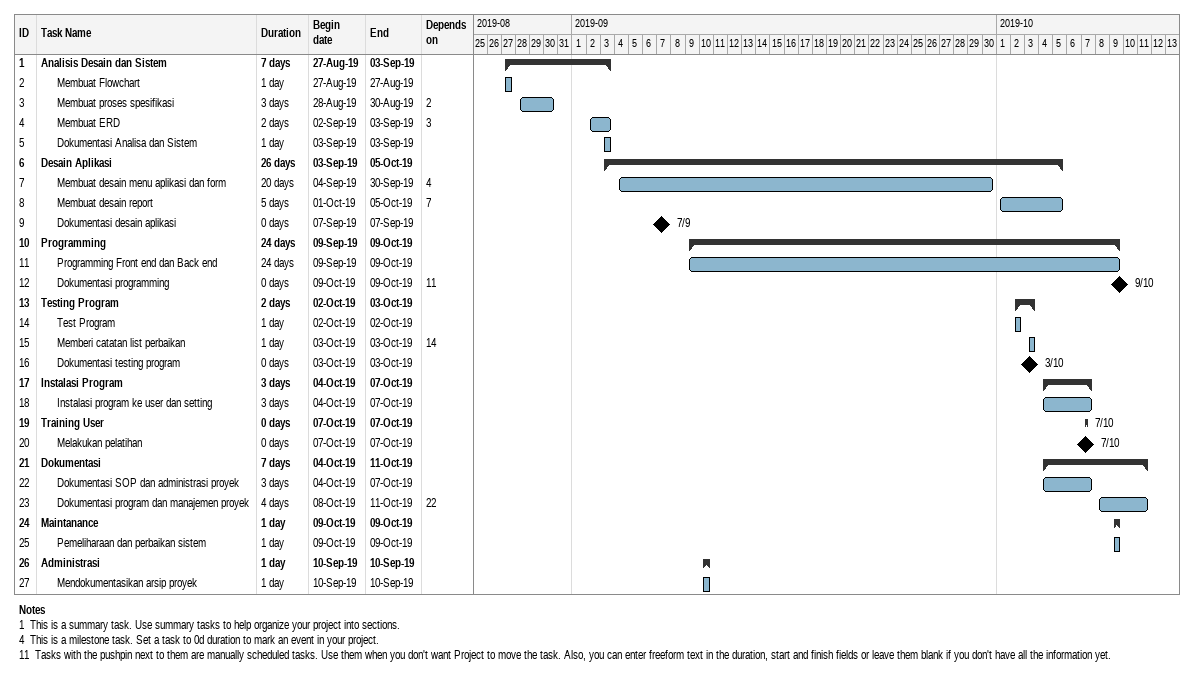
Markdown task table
| ID | Level | Task | Duration | Start | Finish | Predecessors |
|---|---|---|---|---|---|---|
| 1 | 1 | **Analisis Desain dan Sistem** | 7d | 2019-08-27 | 2019-09-03 |  |
| 2 | 2 | Membuat Flowchart | 1d | 2019-08-27 | 2019-08-27 |  |
| 3 | 2 | Membuat proses spesifikasi | 3d | 2019-08-28 | 2019-08-30 | 2 |
| 4 | 2 | Membuat ERD | 2d | 2019-09-02 | 2019-09-03 | 3 |
| 5 | 2 | Dokumentasi Analisa dan Sistem | 1d | 2019-09-03 | 2019-09-03 |  |
| 6 | 1 | **Desain Aplikasi** | 26d | 2019-09-03 | 2019-10-05 |  |
| 7 | 2 | Membuat desain menu aplikasi dan form | 20d | 2019-09-04 | 2019-09-30 | 4 |
| 8 | 2 | Membuat desain report | 5d | 2019-10-01 | 2019-10-05 | 7 |
| 9 | 2 | Dokumentasi desain aplikasi | 0d | 2019-09-07 | 2019-09-07 |  |
| 10 | 1 | **Programming** | 24d | 2019-09-09 | 2019-10-09 |  |
| 11 | 2 | Programming Front end dan Back end | 24d | 2019-09-09 | 2019-10-09 |  |
| 12 | 2 | Dokumentasi programming | 0d | 2019-10-09 | 2019-10-09 | 11 |
| 13 | 1 | **Testing Program** | 2d | 2019-10-02 | 2019-10-03 |  |
| 14 | 2 | Test Program | 1d | 2019-10-02 | 2019-10-02 |  |
| 15 | 2 | Memberi catatan list perbaikan | 1d | 2019-10-03 | 2019-10-03 | 14 |
| 16 | 2 | Dokumentasi testing program | 0d | 2019-10-03 | 2019-10-03 |  |
| 17 | 1 | **Instalasi Program** | 3d | 2019-10-04 | 2019-10-07 |  |
| 18 | 2 | Instalasi program ke user dan setting | 3d | 2019-10-04 | 2019-10-07 |  |
| 19 | 1 | **Training User** | 0d | 2019-10-07 | 2019-10-07 |  |
| 20 | 2 | Melakukan pelatihan | 0d | 2019-10-07 | 2019-10-07 |  |
| 21 | 1 | **Dokumentasi** | 7d | 2019-10-04 | 2019-10-11 |  |
| 22 | 2 | Dokumentasi SOP dan administrasi proyek | 3d | 2019-10-04 | 2019-10-07 |  |
| 23 | 2 | Dokumentasi program dan manajemen proyek | 4d | 2019-10-08 | 2019-10-11 | 22 |
| 24 | 1 | **Maintanance** | 1d | 2019-10-09 | 2019-10-09 |  |
| 25 | 2 | Pemeliharaan dan perbaikan sistem | 1d | 2019-10-09 | 2019-10-09 |  |
| 26 | 1 | **Administrasi** | 1d | 2019-09-10 | 2019-09-10 |  |
| 27 | 2 | Mendokumentasikan arsip proyek | 1d | 2019-09-10 | 2019-09-10 |  |

Notes
- 1: This is a summary task. Use summary tasks to help organize your project into sections.
- 4: This is a milestone task. Set a task to 0d duration to mark an event in your project.
- 11: Tasks with the pushpin next to them are manually scheduled tasks. Use them when you don't want Project to move the task. Also, you can enter freeform text in the duration, start and finish fields or leave them blank if you don't have all the information yet.
